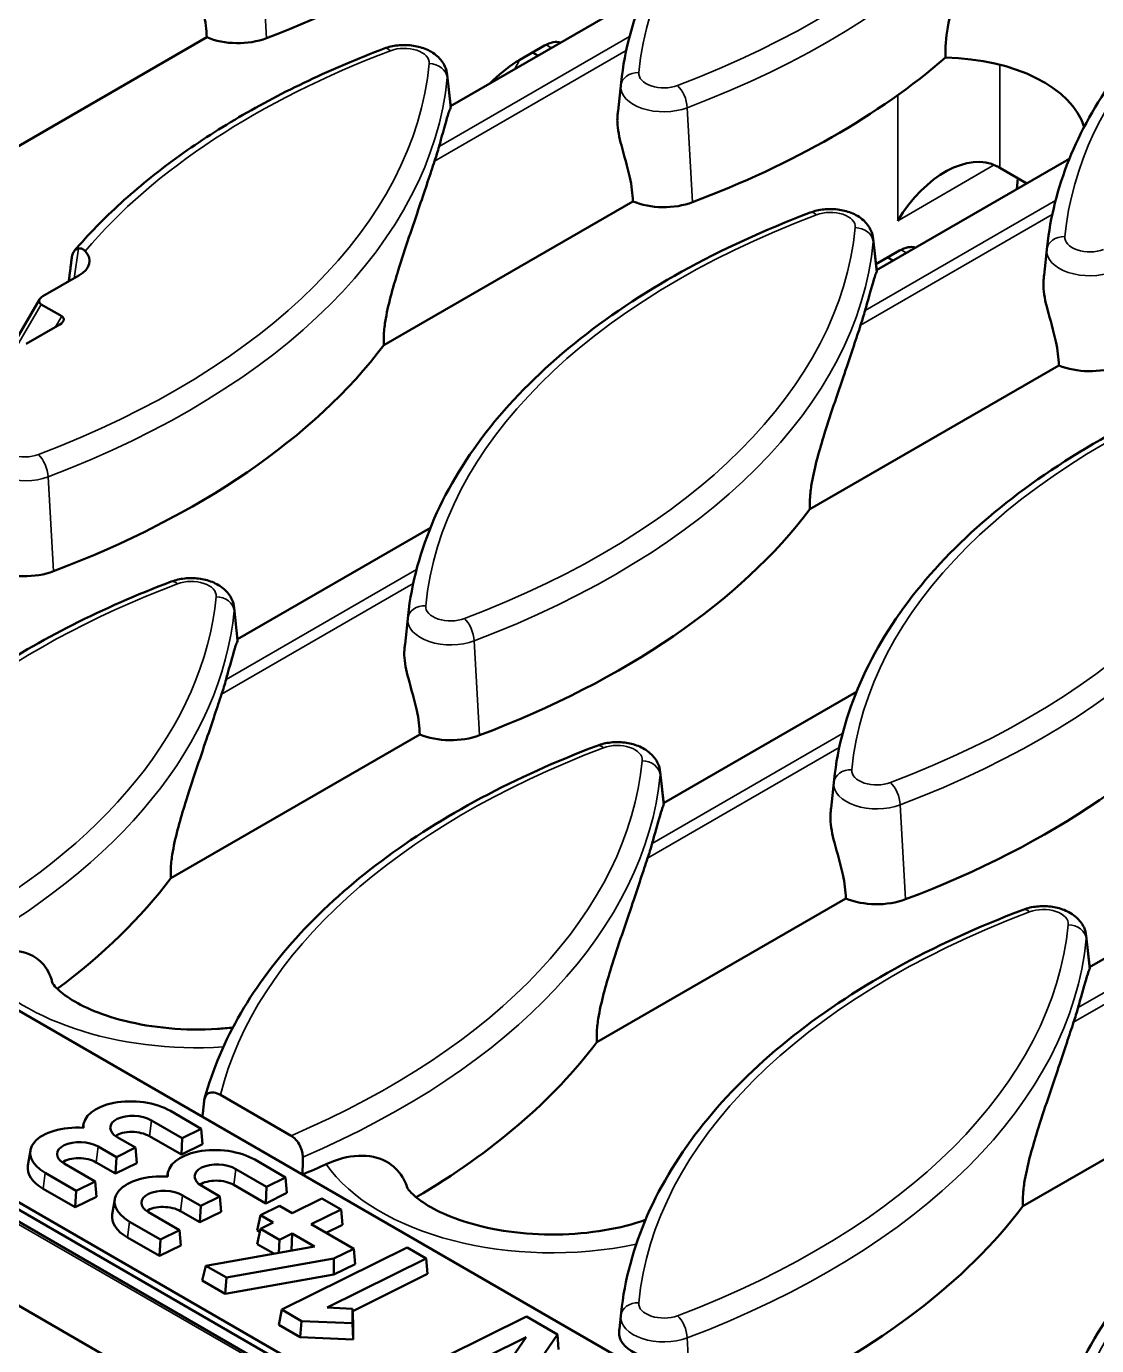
# Model space of a CAD drawing. Header units: millimetres. Extents: x 0 to 1485, y 0 to 1050.
# Drawn here: x 292.89 to 322.5, y 177.68 to 214.16 of the extents above; entities that cross this region are included whole.
import ezdxf

# ---------------------------------------------------------------- set-up
doc = ezdxf.new("R2010")
doc.units = ezdxf.units.MM
doc.header["$LTSCALE"] = 2.5
doc.layers.add('Sichtbar (ISO)', color=7, linetype='Continuous', lineweight=50)
doc.layers.add('Sichtbar schmal (ISO)', color=7, linetype='Continuous', lineweight=35)

msp = doc.modelspace()

# ---------------------------------------------------------------- linework, layer by layer
at = {"layer": 'Sichtbar (ISO)'}
for p, q in [((405.172, 116.161), (51.619, 320.286)), ((49.549, 319.15), (403.102, 115.026)), ((304.628, 211.955), (309.962, 215.034)), ((290.999, 209.883), (297.883, 213.858)), ((307.229, 213.631), (306.541, 213.234)), ((306.895, 213.438), (307.046, 213.351)), ((304.535, 212.823), (304.631, 211.927)), ((305.799, 212.662), (305.723, 212.587)), ((309.345, 212.607), (309.261, 211.82)), ((316.413, 207.419), (321.6, 210.414)), ((319.82, 210.251), (320.569, 209.818)), ((320.318, 209.963), (320.29, 209.657)), ((302.785, 205.347), (309.668, 209.321)), ((316.32, 208.287), (316.416, 207.391)), ((317.05, 207.961), (316.395, 207.583)), ((321.13, 208.071), (321.046, 207.284)), ((316.867, 207.681), (316.716, 207.768)), ((294.347, 207.269), (293.352, 206.695)), ((291.683, 203.908), (293.259, 206.61)), ((293.301, 206.472), (293.872, 206.142)), ((293.822, 205.92), (292.89, 205.382)), ((314.57, 200.811), (321.453, 204.785)), ((298.735, 197.213), (304.069, 200.292)), ((298.642, 198.08), (298.738, 197.185)), ((303.452, 197.864), (303.368, 197.077)), ((310.521, 192.677), (315.854, 195.756)), ((296.892, 190.605), (303.775, 194.579)), ((313.867, 174.711), (281.037, 193.666)), ((310.427, 193.544), (310.524, 192.649)), ((315.238, 193.328), (315.153, 192.541)), ((309.941, 171.467), (275.466, 191.371)), ((310.165, 171.541), (275.722, 191.427)), ((322.306, 188.141), (327.639, 191.22)), ((308.677, 186.069), (315.561, 190.043)), ((322.212, 189.008), (322.309, 188.112)), ((320.462, 181.533), (327.346, 185.507)), ((298.26, 184.61), (300.216, 183.481)), ((297.206, 183.413), (296.353, 183.906)), ((296.879, 184.166), (297.732, 183.674)), ((294.474, 183.798), (294.458, 183.7)), ((297.732, 183.674), (297.206, 183.413)), ((297.769, 183.249), (297.732, 183.674)), ((295.383, 182.89), (294.884, 183.179)), ((295.909, 183.151), (295.383, 182.89)), ((295.41, 183.439), (295.909, 183.151)), ((295.946, 182.726), (295.909, 183.151)), ((297.181, 182.959), (296.297, 183.469)), ((297.181, 182.959), (297.206, 183.413)), ((297.769, 183.249), (297.181, 182.959)), ((293.005, 183.071), (292.936, 182.653)), ((295.358, 182.435), (295.383, 182.89)), ((299.213, 182.819), (300.066, 182.327)), ((294.267, 181.959), (293.415, 182.452)), ((293.941, 182.712), (294.794, 182.219)), ((295.358, 182.435), (294.828, 182.742)), ((295.946, 182.726), (295.358, 182.435)), ((296.808, 182.451), (296.792, 182.353)), ((299.54, 182.066), (298.687, 182.559)), ((294.794, 182.219), (294.267, 181.959)), ((294.83, 181.795), (294.794, 182.219)), ((297.743, 182.092), (298.243, 181.803)), ((299.515, 181.611), (298.631, 182.122)), ((299.515, 181.611), (299.54, 182.066)), ((300.066, 182.327), (299.54, 182.066)), ((300.102, 181.902), (300.066, 182.327)), ((294.242, 181.504), (293.359, 182.015)), ((294.242, 181.504), (294.267, 181.959)), ((294.83, 181.795), (294.242, 181.504)), ((295.338, 181.724), (295.27, 181.306)), ((297.717, 181.543), (297.217, 181.831)), ((298.243, 181.803), (297.717, 181.543)), ((298.279, 181.379), (298.243, 181.803)), ((300.102, 181.902), (299.515, 181.611)), ((300.248, 181.339), (301.07, 181.746)), ((301.07, 181.746), (301.598, 181.442)), ((296.274, 181.365), (297.127, 180.872)), ((297.692, 181.088), (297.161, 181.394)), ((297.692, 181.088), (297.717, 181.543)), ((298.279, 181.379), (297.692, 181.088)), ((299.368, 181.283), (299.894, 181.543)), ((299.894, 181.543), (300.248, 181.339)), ((301.598, 181.442), (300.775, 181.035)), ((301.634, 181.018), (301.598, 181.442)), ((296.601, 180.612), (295.748, 181.104)), ((299.281, 180.864), (299.368, 181.283)), ((299.722, 181.079), (299.368, 181.283)), ((299.369, 180.904), (299.722, 181.079)), ((300.775, 181.035), (301.954, 180.354)), ((301.634, 181.018), (301.188, 180.797)), ((296.576, 180.157), (295.692, 180.667)), ((296.576, 180.157), (296.601, 180.612)), ((297.127, 180.872), (296.601, 180.612)), ((297.164, 180.448), (297.127, 180.872)), ((299.352, 180.823), (299.281, 180.864)), ((299.282, 180.485), (299.369, 180.904)), ((299.896, 180.6), (299.369, 180.904)), ((299.877, 180.244), (299.896, 180.6)), ((300.249, 180.774), (299.896, 180.6)), ((300.224, 180.32), (300.249, 180.774)), ((300.866, 180.418), (300.249, 180.774)), ((297.164, 180.448), (296.576, 180.157)), ((297.857, 179.887), (300.866, 180.418)), ((299.742, 180.22), (299.282, 180.485)), ((299.963, 178.671), (303.427, 180.386)), ((300.224, 180.32), (300.178, 180.297)), ((300.243, 180.308), (300.224, 180.32)), ((301.954, 180.354), (301.403, 180.082)), ((301.99, 179.93), (301.954, 180.354)), ((303.427, 180.386), (303.955, 180.081)), ((297.754, 179.477), (297.857, 179.887)), ((298.429, 179.556), (297.857, 179.887)), ((301.403, 180.082), (298.429, 179.556)), ((303.955, 180.081), (301.216, 178.726)), ((301.402, 179.639), (301.403, 180.082)), ((301.99, 179.93), (301.402, 179.639)), ((303.991, 179.657), (303.955, 180.081)), ((301.402, 179.639), (298.394, 179.107)), ((298.394, 179.107), (298.429, 179.556)), ((303.991, 179.657), (301.92, 178.632)), ((298.394, 179.107), (297.754, 179.477)), ((299.876, 178.252), (299.963, 178.671)), ((300.508, 178.356), (299.963, 178.671)), ((301.216, 178.726), (301.917, 178.696)), ((301.935, 178.296), (301.917, 178.696)), ((301.917, 178.696), (301.918, 178.297)), ((303.262, 176.766), (306.727, 178.48)), ((306.727, 178.48), (307.584, 177.986)), ((309.345, 178.586), (309.298, 178.144)), ((300.465, 177.912), (299.876, 178.252)), ((300.465, 177.912), (300.508, 178.356)), ((301.918, 178.297), (300.508, 178.356)), ((301.936, 177.85), (301.918, 178.297)), ((301.935, 178.296), (301.936, 177.85)), ((301.936, 177.85), (300.465, 177.912)), ((306.718, 177.911), (303.79, 176.461)), ((305.172, 175.663), (306.718, 177.911)), ((307.584, 177.986), (306.038, 175.739)), ((307.61, 177.568), (307.584, 177.986))]:
    msp.add_line(p, q, dxfattribs=at)
for centre, major_axis, ratio, start_param, end_param in [((285.976, 225.792), (-24.756, 0), 0.57735, 2.150508, 2.640987), ((298.74, 214.537), (-1.456, 0), 0.57735, 0.941808, 2.150508), ((307.192, 212.836), (-0.537, -0.844), 0.546379, 3.266446, 3.950567), ((306.43, 210.848), (-1.612, -2.533), 0.546379, 3.950567, 4.304458), ((297.761, 221.256), (-24.756, 0), 0.57735, 2.150508, 2.550935), ((318.21, 210.987), (4, 0), 0.57735, 0.169767, 1.542542), ((280.084, 213.091), (24.538, 0), 0.57735, 6.094503, 6.123734), ((318.408, 207.883), (1.378, 2.386), 0.607566, 0.025495, 1.543932), ((318.408, 209.431), (2, 0), 0.578934, 0.786768, 0.836389), ((310.525, 210.001), (-1.456, 0), 0.57735, 0.941808, 2.150508), ((317.013, 207.166), (-0.537, -0.844), 0.546379, 3.266446, 3.950567), ((293.632, 207.676), (1.008, 0), 0.572981, 5.501585, 6.76602), ((293.542, 206.6), (0.297, 0.057), 0.514513, 2.162289, 3.677034), ((293.631, 206.015), (0.297, 0.057), 0.514513, 5.303882, 6.818626), ((291.869, 208.555), (24.538, 0), 0.57735, 6.094503, 6.123734), ((280.084, 211.05), (-24.756, 0), 0.57735, 2.150508, 2.731215), ((322.31, 205.465), (-1.456, 0), 0.57735, 0.941808, 2.150508), ((291.869, 206.513), (-24.756, 0), 0.57735, 2.150508, 2.731215), ((292.847, 199.795), (-1.456, 0), 0.57735, 0.941808, 2.150508), ((274.191, 198.348), (24.538, 0), 0.57735, 6.094503, 6.123734), ((303.654, 201.977), (-24.756, 0), 0.57735, 2.150508, 2.731215), ((304.632, 195.259), (-1.456, 0), 0.57735, 0.941808, 2.150508), ((285.976, 193.812), (24.538, 0), 0.57735, 6.094503, 6.123734), ((274.191, 196.307), (-24.756, 0), 0.57735, 2.481591, 2.731215), ((316.417, 190.723), (-1.456, 0), 0.57735, 0.941808, 2.150508), ((297.761, 189.276), (24.538, 0), 0.57735, 6.094503, 6.123734), ((285.976, 191.771), (-24.756, 0), 0.57735, 2.367392, 2.731215), ((295.882, 183.672), (-1.412, 0.084), 0.534749, 3.960191, 6.358682), ((295.882, 183.672), (-0.668, 0.04), 0.534749, 3.960191, 7.101783), ((294.412, 182.945), (-1.412, 0.084), 0.534749, 4.703292, 7.101783), ((295.856, 183.251), (-0.624, 0.037), 0.534749, 3.960191, 5.670852), ((294.412, 182.945), (-0.668, 0.04), 0.534749, 3.960191, 7.101783), ((294.387, 182.524), (-0.624, 0.037), 0.534749, 3.960191, 5.670852), ((298.215, 182.325), (-1.412, 0.084), 0.534749, 3.960191, 6.358682), ((294.387, 182.524), (-1.456, 0.087), 0.534749, 6.227792, 7.101783), ((298.215, 182.325), (-0.668, 0.04), 0.534749, 3.960191, 7.101783), ((285.976, 193.812), (-24.538, 0), 0.57735, 2.205977, 2.239327), ((296.746, 181.598), (-1.412, 0.084), 0.534749, 4.703292, 7.101783), ((298.19, 181.903), (-0.624, 0.037), 0.534749, 3.960191, 5.670852), ((296.746, 181.598), (-0.668, 0.04), 0.534749, 3.960191, 7.101783), ((296.721, 181.176), (-0.624, 0.037), 0.534749, 3.960191, 5.670852), ((297.761, 187.235), (-24.756, 0), 0.57735, 2.256006, 2.731215), ((296.721, 181.176), (-1.456, 0.087), 0.534749, 6.227792, 7.101783), ((310.525, 178.022), (-1.238, 0), 0.57735, 6.227073, 8.096717), ((333.788, 177.267), (-24.538, 0), 0.57735, 6.221282, 6.227073)]:
    msp.add_ellipse(centre, major_axis=major_axis, ratio=ratio, start_param=start_param, end_param=end_param, dxfattribs=at)
for points, knots in [([(309.345, 212.607), (309.443, 213.516), (309.687, 214.418), (310.454, 216.169), (310.977, 217.019), (312.275, 218.638), (313.051, 219.408), (314.827, 220.845), (315.826, 221.513), (318.015, 222.728), (319.205, 223.275), (320.469, 223.753)], [2.4180978, 2.4180978, 2.4180978, 2.4180978, 2.6039342, 2.6039342, 2.7897706, 2.7897706, 2.9756069, 2.9756069, 3.1614433, 3.1614433, 3.3472796, 3.3472796, 3.3472796, 3.3472796]), ([(321.13, 208.071), (321.217, 208.882), (321.421, 209.688), (322.053, 211.261), (322.48, 212.028), (323.541, 213.502), (324.174, 214.21), (325.627, 215.549), (326.447, 216.181), (328.249, 217.355), (329.232, 217.897), (330.284, 218.388)], [2.4180978, 2.4180978, 2.4180978, 2.4180978, 2.583959, 2.583959, 2.7498202, 2.7498202, 2.9156815, 2.9156815, 3.0815427, 3.0815427, 3.2474039, 3.2474039, 3.2474039, 3.2474039]), ([(319.598, 216.836), (319.419, 216.634), (319.239, 216.371), (318.907, 215.768), (318.755, 215.432), (318.523, 214.772), (318.436, 214.454), (318.331, 213.844), (318.31, 213.56), (318.323, 213.296)], [-0.8411603, -0.8411603, -0.8411603, -0.8411603, -0.6062959, -0.6062959, -0.3789844, -0.3789844, -0.1831189, -0.1831189, 0, 0, 0, 0]), ([(297.883, 213.858), (297.88, 214.065), (297.851, 214.289), (297.739, 214.813), (297.643, 215.118), (297.541, 215.51), (297.513, 215.623), (297.472, 215.846), (297.459, 215.955), (297.455, 216.11), (297.456, 216.168), (297.462, 216.225)], [1.754995, 1.754995, 1.754995, 1.754995, 1.892647, 1.892647, 2.0720945, 2.0720945, 2.1365308, 2.1365308, 2.2009671, 2.2009671, 2.2396712, 2.2396712, 2.2396712, 2.2396712]), ([(294.219, 207.949), (294.61, 208.406), (295.042, 208.85), (295.983, 209.707), (296.492, 210.119), (297.58, 210.909), (298.159, 211.287), (299.381, 212.003), (300.024, 212.341), (301.367, 212.976), (302.067, 213.273), (302.791, 213.546)], [2.8148999, 2.8148999, 2.8148999, 2.8148999, 2.9213758, 2.9213758, 3.0278518, 3.0278518, 3.1343277, 3.1343277, 3.2408037, 3.2408037, 3.3472796, 3.3472796, 3.3472796, 3.3472796]), ([(302.791, 213.546), (302.912, 213.592), (303.038, 213.621), (303.294, 213.648), (303.424, 213.647), (303.679, 213.616), (303.805, 213.586), (304.044, 213.491), (304.159, 213.426), (304.345, 213.26), (304.421, 213.166), (304.504, 212.98), (304.526, 212.903), (304.535, 212.823)], [3.34728, 3.34728, 3.34728, 3.34728, 3.742348, 3.742348, 4.136015, 4.136015, 4.530025, 4.530025, 4.924042, 4.924042, 5.243901, 5.243901, 5.435884, 5.435884, 5.435884, 5.435884]), ([(304.625, 211.9), (304.61, 211.865), (304.593, 211.82), (304.517, 211.59), (304.443, 211.318), (304.344, 210.965), (304.328, 210.904), (304.31, 210.841)], [0.635921, 0.635921, 0.635921, 0.635921, 0.7360198, 0.7360198, 1.0671166, 1.0671166, 1.1316401, 1.1316401, 1.1316401, 1.1316401]), ([(309.668, 209.321), (309.665, 209.529), (309.636, 209.753), (309.524, 210.277), (309.428, 210.582), (309.326, 210.974), (309.298, 211.087), (309.258, 211.31), (309.244, 211.419), (309.24, 211.574), (309.241, 211.632), (309.247, 211.689)], [1.754995, 1.754995, 1.754995, 1.754995, 1.892647, 1.892647, 2.0720945, 2.0720945, 2.1365308, 2.1365308, 2.2009671, 2.2009671, 2.2396712, 2.2396712, 2.2396712, 2.2396712]), ([(304.186, 210.434), (304.07, 210.083), (303.929, 209.659), (303.584, 208.64), (303.373, 208.03), (303.058, 207.019), (302.915, 206.528), (302.815, 205.96), (302.796, 205.822), (302.777, 205.566), (302.776, 205.448), (302.785, 205.347)], [3.562475, 3.562475, 3.562475, 3.562475, 3.924729, 3.924729, 4.355561, 4.355561, 4.625893, 4.625893, 4.702196, 4.702196, 4.773128, 4.773128, 4.773128, 4.773128]), ([(314.576, 209.01), (314.697, 209.056), (314.823, 209.084), (315.079, 209.112), (315.209, 209.111), (315.464, 209.08), (315.59, 209.05), (315.829, 208.955), (315.944, 208.89), (316.13, 208.724), (316.206, 208.63), (316.289, 208.444), (316.311, 208.367), (316.32, 208.287)], [3.34728, 3.34728, 3.34728, 3.34728, 3.742348, 3.742348, 4.136015, 4.136015, 4.530025, 4.530025, 4.924042, 4.924042, 5.243901, 5.243901, 5.435884, 5.435884, 5.435884, 5.435884]), ([(303.452, 197.864), (303.55, 198.774), (303.795, 199.676), (304.562, 201.427), (305.084, 202.277), (306.383, 203.896), (307.159, 204.666), (308.934, 206.103), (309.934, 206.771), (312.123, 207.986), (313.312, 208.532), (314.576, 209.01)], [2.4180978, 2.4180978, 2.4180978, 2.4180978, 2.6039342, 2.6039342, 2.7897706, 2.7897706, 2.9756069, 2.9756069, 3.1614433, 3.1614433, 3.3472796, 3.3472796, 3.3472796, 3.3472796]), ([(294.154, 207.789), (294.159, 207.83), (294.171, 207.869), (294.206, 207.938), (294.239, 207.974), (294.291, 208.004), (294.313, 208.012), (294.337, 208.016)], [0.00845698, 0.00845698, 0.00845698, 0.00845698, 0.03651933, 0.03651933, 0.0734202, 0.0734202, 0.09416726, 0.09416726, 0.09416726, 0.09416726]), ([(294.337, 208.016), (294.372, 208.022), (294.407, 208.018), (294.47, 207.992), (294.499, 207.972), (294.524, 207.944)], [-0.18058598, -0.18058598, -0.18058598, -0.18058598, -0.15871959, -0.15871959, -0.13884902, -0.13884902, -0.13884902, -0.13884902]), ([(316.41, 207.364), (316.395, 207.329), (316.378, 207.284), (316.302, 207.054), (316.228, 206.782), (316.129, 206.428), (316.113, 206.368), (316.095, 206.305)], [0.635921, 0.635921, 0.635921, 0.635921, 0.7360198, 0.7360198, 1.0671166, 1.0671166, 1.1316401, 1.1316401, 1.1316401, 1.1316401]), ([(321.453, 204.785), (321.45, 204.993), (321.421, 205.217), (321.309, 205.741), (321.213, 206.046), (321.111, 206.438), (321.084, 206.551), (321.043, 206.774), (321.03, 206.883), (321.025, 207.038), (321.026, 207.096), (321.032, 207.153)], [1.754995, 1.754995, 1.754995, 1.754995, 1.892647, 1.892647, 2.0720945, 2.0720945, 2.1365308, 2.1365308, 2.2009671, 2.2009671, 2.2396712, 2.2396712, 2.2396712, 2.2396712]), ([(315.971, 205.897), (315.855, 205.547), (315.714, 205.123), (315.369, 204.103), (315.158, 203.494), (314.844, 202.483), (314.7, 201.992), (314.6, 201.423), (314.581, 201.286), (314.562, 201.03), (314.561, 200.912), (314.57, 200.811)], [3.562475, 3.562475, 3.562475, 3.562475, 3.924729, 3.924729, 4.355561, 4.355561, 4.625893, 4.625893, 4.702196, 4.702196, 4.773128, 4.773128, 4.773128, 4.773128]), ([(315.238, 193.328), (315.335, 194.238), (315.58, 195.139), (316.347, 196.891), (316.87, 197.741), (318.168, 199.36), (318.944, 200.129), (320.719, 201.567), (321.719, 202.235), (323.908, 203.45), (325.097, 203.996), (326.362, 204.474)], [2.4180978, 2.4180978, 2.4180978, 2.4180978, 2.6039342, 2.6039342, 2.7897706, 2.7897706, 2.9756069, 2.9756069, 3.1614433, 3.1614433, 3.3472796, 3.3472796, 3.3472796, 3.3472796]), ([(296.899, 198.804), (297.019, 198.85), (297.146, 198.878), (297.402, 198.906), (297.531, 198.905), (297.787, 198.874), (297.912, 198.843), (298.151, 198.748), (298.266, 198.684), (298.452, 198.517), (298.528, 198.424), (298.612, 198.238), (298.634, 198.161), (298.642, 198.08)], [3.34728, 3.34728, 3.34728, 3.34728, 3.742348, 3.742348, 4.136015, 4.136015, 4.530025, 4.530025, 4.924042, 4.924042, 5.243901, 5.243901, 5.435884, 5.435884, 5.435884, 5.435884]), ([(286.792, 190.954), (287.129, 191.604), (287.544, 192.237), (288.517, 193.459), (289.075, 194.047), (290.324, 195.168), (291.014, 195.702), (292.511, 196.706), (293.319, 197.176), (295.036, 198.045), (295.946, 198.444), (296.899, 198.804)], [2.6473342, 2.6473342, 2.6473342, 2.6473342, 2.7873233, 2.7873233, 2.9273124, 2.9273124, 3.0673014, 3.0673014, 3.2072905, 3.2072905, 3.3472796, 3.3472796, 3.3472796, 3.3472796]), ([(298.732, 197.158), (298.717, 197.123), (298.701, 197.078), (298.624, 196.848), (298.55, 196.576), (298.452, 196.222), (298.435, 196.162), (298.418, 196.099)], [0.635921, 0.635921, 0.635921, 0.635921, 0.7360198, 0.7360198, 1.0671166, 1.0671166, 1.1316401, 1.1316401, 1.1316401, 1.1316401]), ([(303.775, 194.579), (303.773, 194.786), (303.743, 195.01), (303.631, 195.535), (303.536, 195.84), (303.433, 196.232), (303.406, 196.345), (303.365, 196.567), (303.352, 196.677), (303.347, 196.832), (303.349, 196.89), (303.354, 196.947)], [1.754995, 1.754995, 1.754995, 1.754995, 1.892647, 1.892647, 2.0720945, 2.0720945, 2.1365308, 2.1365308, 2.2009671, 2.2009671, 2.2396712, 2.2396712, 2.2396712, 2.2396712]), ([(298.293, 195.691), (298.177, 195.34), (298.036, 194.917), (297.691, 193.897), (297.48, 193.288), (297.166, 192.277), (297.022, 191.786), (296.922, 191.217), (296.903, 191.079), (296.884, 190.824), (296.884, 190.706), (296.892, 190.605)], [3.562475, 3.562475, 3.562475, 3.562475, 3.924729, 3.924729, 4.355561, 4.355561, 4.625893, 4.625893, 4.702196, 4.702196, 4.773128, 4.773128, 4.773128, 4.773128]), ([(297.825, 184.513), (298.046, 185.318), (298.383, 186.109), (299.272, 187.638), (299.825, 188.376), (301.127, 189.783), (301.877, 190.452), (303.551, 191.704), (304.476, 192.287), (306.475, 193.355), (307.549, 193.839), (308.684, 194.268)], [2.5134369, 2.5134369, 2.5134369, 2.5134369, 2.6802055, 2.6802055, 2.846974, 2.846974, 3.0137426, 3.0137426, 3.1805111, 3.1805111, 3.3472796, 3.3472796, 3.3472796, 3.3472796]), ([(308.684, 194.268), (308.805, 194.314), (308.931, 194.342), (309.187, 194.37), (309.317, 194.369), (309.572, 194.338), (309.697, 194.307), (309.936, 194.212), (310.051, 194.148), (310.237, 193.981), (310.313, 193.887), (310.397, 193.702), (310.419, 193.624), (310.427, 193.544)], [3.34728, 3.34728, 3.34728, 3.34728, 3.742348, 3.742348, 4.136015, 4.136015, 4.530025, 4.530025, 4.924042, 4.924042, 5.243901, 5.243901, 5.435884, 5.435884, 5.435884, 5.435884]), ([(310.517, 192.622), (310.502, 192.587), (310.486, 192.542), (310.41, 192.311), (310.335, 192.04), (310.237, 191.686), (310.22, 191.626), (310.203, 191.563)], [0.635921, 0.635921, 0.635921, 0.635921, 0.7360198, 0.7360198, 1.0671166, 1.0671166, 1.1316401, 1.1316401, 1.1316401, 1.1316401]), ([(315.561, 190.043), (315.558, 190.25), (315.528, 190.474), (315.417, 190.999), (315.321, 191.304), (315.218, 191.696), (315.191, 191.809), (315.15, 192.031), (315.137, 192.141), (315.132, 192.296), (315.134, 192.354), (315.14, 192.411)], [1.754995, 1.754995, 1.754995, 1.754995, 1.892647, 1.892647, 2.0720945, 2.0720945, 2.1365308, 2.1365308, 2.2009671, 2.2009671, 2.2396712, 2.2396712, 2.2396712, 2.2396712]), ([(310.078, 191.155), (309.962, 190.804), (309.821, 190.38), (309.477, 189.361), (309.265, 188.751), (308.951, 187.74), (308.807, 187.25), (308.707, 186.681), (308.688, 186.543), (308.669, 186.288), (308.669, 186.17), (308.677, 186.069)], [3.562475, 3.562475, 3.562475, 3.562475, 3.924729, 3.924729, 4.355561, 4.355561, 4.625893, 4.625893, 4.702196, 4.702196, 4.773128, 4.773128, 4.773128, 4.773128]), ([(309.345, 178.586), (309.443, 179.495), (309.687, 180.397), (310.454, 182.149), (310.977, 182.998), (312.275, 184.617), (313.051, 185.387), (314.827, 186.825), (315.826, 187.493), (318.015, 188.707), (319.205, 189.254), (320.469, 189.732)], [2.4180978, 2.4180978, 2.4180978, 2.4180978, 2.6039342, 2.6039342, 2.7897706, 2.7897706, 2.9756069, 2.9756069, 3.1614433, 3.1614433, 3.3472796, 3.3472796, 3.3472796, 3.3472796]), ([(320.469, 189.732), (320.59, 189.778), (320.716, 189.806), (320.972, 189.834), (321.102, 189.833), (321.357, 189.802), (321.482, 189.771), (321.722, 189.676), (321.836, 189.612), (322.022, 189.445), (322.098, 189.351), (322.182, 189.166), (322.204, 189.088), (322.212, 189.008)], [3.34728, 3.34728, 3.34728, 3.34728, 3.742348, 3.742348, 4.136015, 4.136015, 4.530025, 4.530025, 4.924042, 4.924042, 5.243901, 5.243901, 5.435884, 5.435884, 5.435884, 5.435884]), ([(293.618, 187.698), (293.608, 187.737), (293.597, 187.776), (293.551, 187.916), (293.508, 188.008), (293.355, 188.252), (293.222, 188.372), (292.856, 188.569), (292.591, 188.614), (292.019, 188.54), (291.729, 188.437), (291.434, 188.269)], [-0.8529916, -0.8529916, -0.8529916, -0.8529916, -0.8179949, -0.8179949, -0.7211283, -0.7211283, -0.5260391, -0.5260391, -0.2489373, -0.2489373, 0, 0, 0, 0]), ([(322.303, 188.086), (322.287, 188.05), (322.271, 188.006), (322.195, 187.775), (322.12, 187.504), (322.022, 187.15), (322.005, 187.09), (321.988, 187.027)], [0.635921, 0.635921, 0.635921, 0.635921, 0.7360198, 0.7360198, 1.0671166, 1.0671166, 1.1316401, 1.1316401, 1.1316401, 1.1316401]), ([(293.611, 187.709), (293.611, 187.709), (293.629, 187.673), (293.749, 187.538), (293.862, 187.433), (294.193, 187.206), (294.409, 187.085), (294.942, 186.853), (295.265, 186.743), (295.997, 186.561), (296.409, 186.492), (297.276, 186.414), (297.732, 186.407), (298.322, 186.444), (298.464, 186.456), (298.605, 186.472)], [4.199063, 4.199063, 4.199063, 4.199063, 4.400309, 4.400309, 4.628206, 4.628206, 4.852048, 4.852048, 5.090243, 5.090243, 5.343277, 5.343277, 5.605303, 5.605303, 5.68987, 5.68987, 5.68987, 5.68987]), ([(321.864, 186.619), (321.747, 186.268), (321.606, 185.844), (321.262, 184.825), (321.05, 184.215), (320.736, 183.204), (320.592, 182.714), (320.492, 182.145), (320.473, 182.007), (320.454, 181.752), (320.454, 181.634), (320.462, 181.533)], [3.562475, 3.562475, 3.562475, 3.562475, 3.924729, 3.924729, 4.355561, 4.355561, 4.625893, 4.625893, 4.702196, 4.702196, 4.773128, 4.773128, 4.773128, 4.773128]), ([(321.13, 174.05), (321.228, 174.959), (321.472, 175.861), (322.24, 177.613), (322.762, 178.462), (324.06, 180.081), (324.836, 180.851), (326.612, 182.289), (327.611, 182.957), (329.8, 184.171), (330.99, 184.718), (332.254, 185.196)], [2.4180978, 2.4180978, 2.4180978, 2.4180978, 2.6039342, 2.6039342, 2.7897706, 2.7897706, 2.9756069, 2.9756069, 3.1614433, 3.1614433, 3.3472796, 3.3472796, 3.3472796, 3.3472796]), ([(297.815, 184.462), (297.82, 184.5), (297.831, 184.537), (297.865, 184.604), (297.899, 184.638), (297.974, 184.675), (298.028, 184.682), (298.133, 184.669), (298.202, 184.643), (298.26, 184.61)], [0.0084528, 0.0084528, 0.0084528, 0.0084528, 0.0346287, 0.0346287, 0.0719518, 0.0719518, 0.114495, 0.114495, 0.1636057, 0.1636057, 0.1636057, 0.1636057]), ([(300.216, 183.481), (300.26, 183.455), (300.311, 183.413), (300.39, 183.325), (300.431, 183.265), (300.487, 183.155), (300.512, 183.086), (300.534, 182.984), (300.54, 182.933), (300.54, 182.889)], [0.4483785, 0.4483785, 0.4483785, 0.4483785, 0.4858796, 0.4858796, 0.5229874, 0.5229874, 0.559931, 0.559931, 0.5885252, 0.5885252, 0.5885252, 0.5885252]), ([(303.435, 182.035), (303.398, 182.145), (303.352, 182.247), (303.183, 182.52), (303.035, 182.659), (302.637, 182.884), (302.369, 182.939), (301.795, 182.913), (301.492, 182.835), (301.186, 182.695)], [-0.7564631, -0.7564631, -0.7564631, -0.7564631, -0.6628382, -0.6628382, -0.4772494, -0.4772494, -0.234485, -0.234485, 0, 0, 0, 0]), ([(303.432, 182.039), (303.432, 182.039), (303.437, 182.028), (303.484, 181.962), (303.564, 181.867), (303.839, 181.649), (304.02, 181.531), (304.486, 181.295), (304.774, 181.179), (305.445, 180.974), (305.832, 180.888), (306.666, 180.771), (307.114, 180.743), (308.012, 180.754), (308.463, 180.795), (309.296, 180.936), (309.682, 181.035), (310.019, 181.153)], [4.199063, 4.199063, 4.199063, 4.199063, 4.311089, 4.311089, 4.556737, 4.556737, 4.77822, 4.77822, 5.011222, 5.011222, 5.259889, 5.259889, 5.519834, 5.519834, 5.783347, 5.783347, 6.039604, 6.039604, 6.039604, 6.039604])]:
    msp.add_open_spline(points, degree=3, knots=knots, dxfattribs=at)
for points, degree in [([(304.631, 211.927), (304.632, 211.92), (304.63, 211.911), (304.625, 211.9)], 3), ([(309.247, 211.689), (309.251, 211.733), (309.256, 211.777), (309.261, 211.82)], 3), ([(321.6, 210.414), (321.653, 210.444), (321.703, 210.475), (321.749, 210.505)], 3), ([(294.067, 207.107), (294.11, 207.449), (294.154, 207.789)], 2), ([(316.416, 207.391), (316.417, 207.384), (316.415, 207.375), (316.41, 207.364)], 3), ([(321.032, 207.153), (321.037, 207.197), (321.041, 207.24), (321.046, 207.284)], 3), ([(298.738, 197.185), (298.739, 197.178), (298.737, 197.169), (298.732, 197.158)], 3), ([(303.354, 196.947), (303.359, 196.991), (303.363, 197.034), (303.368, 197.077)], 3), ([(310.524, 192.649), (310.524, 192.642), (310.522, 192.633), (310.517, 192.622)], 3), ([(315.14, 192.411), (315.144, 192.455), (315.148, 192.498), (315.153, 192.541)], 3), ([(322.309, 188.112), (322.309, 188.106), (322.308, 188.097), (322.303, 188.086)], 3)]:
    msp.add_open_spline(points, degree=degree, dxfattribs=at)
for points, weights in [([(297.764, 184.008), (297.79, 184.235), (297.815, 184.462)], [1, 1.00000000322, 1]), ([(300.54, 182.889), (300.537, 182.649), (300.535, 182.409)], [1, 1.0000000012, 1])]:
    msp.add_rational_spline(points, weights, degree=2, dxfattribs=at)
at = {"layer": 'Sichtbar schmal (ISO)'}
for p, q in [((51.494, 320.273), (405.047, 116.149)), ((299.537, 213.834), (299.392, 216.448)), ((304.31, 210.841), (309.58, 213.884)), ((309.487, 213.494), (304.186, 210.434)), ((307.416, 213.565), (307.266, 213.651)), ((306.534, 213.23), (306.408, 212.983)), ((319.82, 210.251), (319.82, 213.101)), ((304.625, 211.9), (304.535, 212.742)), ((305.872, 212.673), (305.872, 212.73)), ((309.247, 211.689), (309.337, 212.525)), ((316.996, 212.257), (316.996, 208.784)), ((311.322, 209.298), (311.177, 211.912)), ((316.996, 208.784), (319.669, 210.327)), ((316.095, 206.305), (321.365, 209.348)), ((321.272, 208.958), (315.971, 205.897)), ((294.212, 207.191), (294.337, 208.016)), ((316.41, 207.364), (316.32, 208.206)), ((317.237, 207.894), (317.087, 207.981)), ((321.032, 207.153), (321.122, 207.989)), ((293.301, 206.472), (292.488, 205.078)), ((293.702, 205.851), (293.872, 206.142)), ((293.645, 199.092), (293.499, 201.705)), ((298.418, 196.099), (303.687, 199.141)), ((303.595, 198.752), (298.293, 195.691)), ((298.732, 197.158), (298.643, 197.999)), ((303.354, 196.947), (303.444, 197.783)), ((305.43, 194.556), (305.284, 197.169)), ((310.203, 191.563), (315.472, 194.605)), ((315.38, 194.216), (310.078, 191.155)), ((310.517, 192.622), (310.428, 193.463)), ((315.14, 192.411), (315.229, 193.247)), ((317.215, 190.019), (317.069, 192.633)), ((321.988, 187.027), (327.257, 190.069)), ((327.165, 189.68), (321.864, 186.619)), ((322.303, 188.086), (322.213, 188.927)), ((296.297, 183.469), (296.353, 183.906)), ((294.828, 182.742), (294.884, 183.179)), ((293.359, 182.015), (293.415, 182.452)), ((298.631, 182.122), (298.687, 182.559)), ((297.161, 181.394), (297.217, 181.831)), ((295.692, 180.667), (295.748, 181.104)), ((309.289, 178.062), (309.337, 178.504)), ((311.204, 177.397), (311.177, 177.891))]:
    msp.add_line(p, q, dxfattribs=at)
for centre, major_axis, ratio, start_param, end_param in [((333.788, 212.105), (-23.992, 0), 0.57735, 5.2921, 6.227073), ((297.761, 224.113), (23.992, 0), 0.57735, 5.2921, 6.227073), ((297.761, 223.741), (24.49, 0), 0.57735, 5.2921, 6.216855), ((345.573, 207.568), (-23.992, 0), 0.57735, 5.390773, 6.227073), ((316.11, 201.898), (23.992, 0), 0.57735, 2.150508, 2.689934), ((302.968, 213.079), (-0.177, 0.468), 0.447262, 5.581488, 6.283185), ((303.347, 213.153), (0.692, 0), 0.57735, 6.227073, 8.433693), ((280.084, 213.907), (23.992, 0), 0.57735, 5.2921, 6.227073), ((304.038, 212.722), (0.498, -0.048), 0.815212, 0.166414, 1.649944), ((280.084, 213.535), (24.49, 0), 0.57735, 5.2921, 6.227073), ((303.347, 212.78), (1.19, 0), 0.57735, 6.227073, 6.345089), ((309.834, 212.473), (-0.498, 0.048), 0.815212, 4.791537, 6.275066), ((310.525, 212.859), (-0.692, 0), 0.57735, 6.227073, 8.433693), ((310.525, 212.486), (-1.19, 0), 0.57735, 6.227073, 8.433693), ((333.788, 211.732), (-24.49, 0), 0.57735, 6.221282, 6.227073), ((310.904, 212.117), (0.177, -0.468), 0.447262, 0.956366, 2.439895), ((322.975, 208.032), (-1.375, 2.382), 0.57735, 6.186858, 6.283185), ((327.896, 197.362), (-23.992, 0), 0.57735, 5.2921, 6.227073), ((314.753, 208.543), (-0.177, 0.468), 0.447262, 5.581488, 6.283185), ((315.132, 208.617), (0.692, 0), 0.57735, 6.227073, 8.433693), ((291.869, 209.371), (23.992, 0), 0.57735, 5.2921, 6.227073), ((315.823, 208.186), (0.498, -0.048), 0.815212, 0.166414, 1.649944), ((321.619, 207.937), (-0.498, 0.048), 0.815212, 4.791537, 6.275066), ((322.31, 208.323), (-0.692, 0), 0.57735, 6.227073, 8.433693), ((291.869, 208.999), (24.49, 0), 0.57735, 5.2921, 6.227073), ((315.132, 208.244), (1.19, 0), 0.57735, 6.227073, 6.345089), ((322.31, 207.95), (-1.19, 0), 0.57735, 6.227073, 8.433693), ((345.573, 207.196), (-24.49, 0), 0.57735, 6.221282, 6.227073), ((339.681, 192.826), (-23.992, 0), 0.57735, 5.2921, 6.227073), ((303.654, 204.835), (23.992, 0), 0.57735, 5.2921, 6.227073), ((303.654, 204.462), (24.49, 0), 0.57735, 5.2921, 6.227073), ((292.847, 202.653), (-0.692, 0), 0.57735, 6.227073, 8.433693), ((292.847, 202.28), (-1.19, 0), 0.57735, 6.227073, 8.433693), ((293.226, 201.91), (0.177, -0.468), 0.447262, 0.956366, 2.439895), ((310.218, 187.156), (-23.992, 0), 0.57735, 5.2921, 6.001182), ((297.076, 198.336), (-0.177, 0.468), 0.447262, 5.581488, 6.283185), ((297.455, 198.411), (0.692, 0), 0.57735, 6.227073, 8.433693), ((274.191, 199.165), (23.992, 0), 0.57735, 5.464151, 6.227073), ((298.145, 197.98), (0.498, -0.048), 0.815212, 0.166414, 1.649944), ((303.941, 197.731), (-0.498, 0.048), 0.815212, 4.791537, 6.275066), ((304.632, 198.117), (-0.692, 0), 0.57735, 6.227073, 8.433693), ((274.191, 198.792), (24.49, 0), 0.57735, 5.463203, 6.227073), ((297.455, 198.038), (1.19, 0), 0.57735, 6.227073, 6.345089), ((304.632, 197.744), (-1.19, 0), 0.57735, 6.227073, 8.433693), ((327.896, 196.99), (-24.49, 0), 0.57735, 6.221282, 6.227073), ((305.011, 197.374), (0.177, -0.468), 0.447262, 0.956366, 2.439895), ((322.003, 182.62), (-23.992, 0), 0.57735, 5.2921, 6.139017), ((308.861, 193.8), (-0.177, 0.468), 0.447262, 5.581488, 6.283185), ((309.24, 193.874), (0.692, 0), 0.57735, 6.227073, 8.433693), ((285.976, 194.629), (23.992, 0), 0.57735, 5.347815, 6.227073), ((309.93, 193.444), (0.498, -0.048), 0.815212, 0.166414, 1.649944), ((285.976, 194.256), (24.49, 0), 0.57735, 5.34924, 6.227073), ((309.24, 193.502), (1.19, 0), 0.57735, 6.227073, 6.345089), ((315.727, 193.195), (-0.498, 0.048), 0.815212, 4.791537, 6.275066), ((316.417, 193.581), (-0.692, 0), 0.57735, 6.227073, 8.433693), ((316.417, 193.208), (-1.19, 0), 0.57735, 6.227073, 8.433693), ((339.681, 192.454), (-24.49, 0), 0.57735, 6.221282, 6.227073), ((316.796, 192.838), (0.177, -0.468), 0.447262, 0.956366, 2.439895), ((320.646, 189.264), (-0.177, 0.468), 0.447262, 5.581488, 6.283185), ((321.025, 189.338), (0.692, 0), 0.57735, 6.227073, 8.433693), ((333.788, 178.084), (-23.992, 0), 0.57735, 5.2921, 6.227073), ((297.761, 190.093), (23.992, 0), 0.57735, 5.2921, 6.227073), ((321.716, 188.908), (0.498, -0.048), 0.815212, 0.166414, 1.649944), ((321.025, 188.966), (1.19, 0), 0.57735, 6.227073, 6.345089), ((297.761, 189.72), (24.49, 0), 0.57735, 5.2921, 6.227073), ((297.626, 189.804), (6.739, 0), 0.57735, 3.547126, 4.818889), ((345.573, 173.548), (-23.992, 0), 0.57735, 5.2921, 6.227073), ((307.447, 184.134), (-6.739, 0), 0.57735, 0.378718, 1.921842), ((309.834, 178.452), (-0.498, 0.048), 0.815212, 4.791537, 6.275066), ((310.525, 178.838), (-0.692, 0), 0.57735, 6.227073, 8.433693), ((310.525, 178.466), (-1.19, 0), 0.57735, 6.227073, 8.433693), ((333.788, 177.711), (-24.49, 0), 0.57735, 6.221282, 6.227073), ((310.904, 178.096), (0.177, -0.468), 0.447262, 0.956366, 2.439895)]:
    msp.add_ellipse(centre, major_axis=major_axis, ratio=ratio, start_param=start_param, end_param=end_param, dxfattribs=at)

doc.saveas('drawing.dxf')
